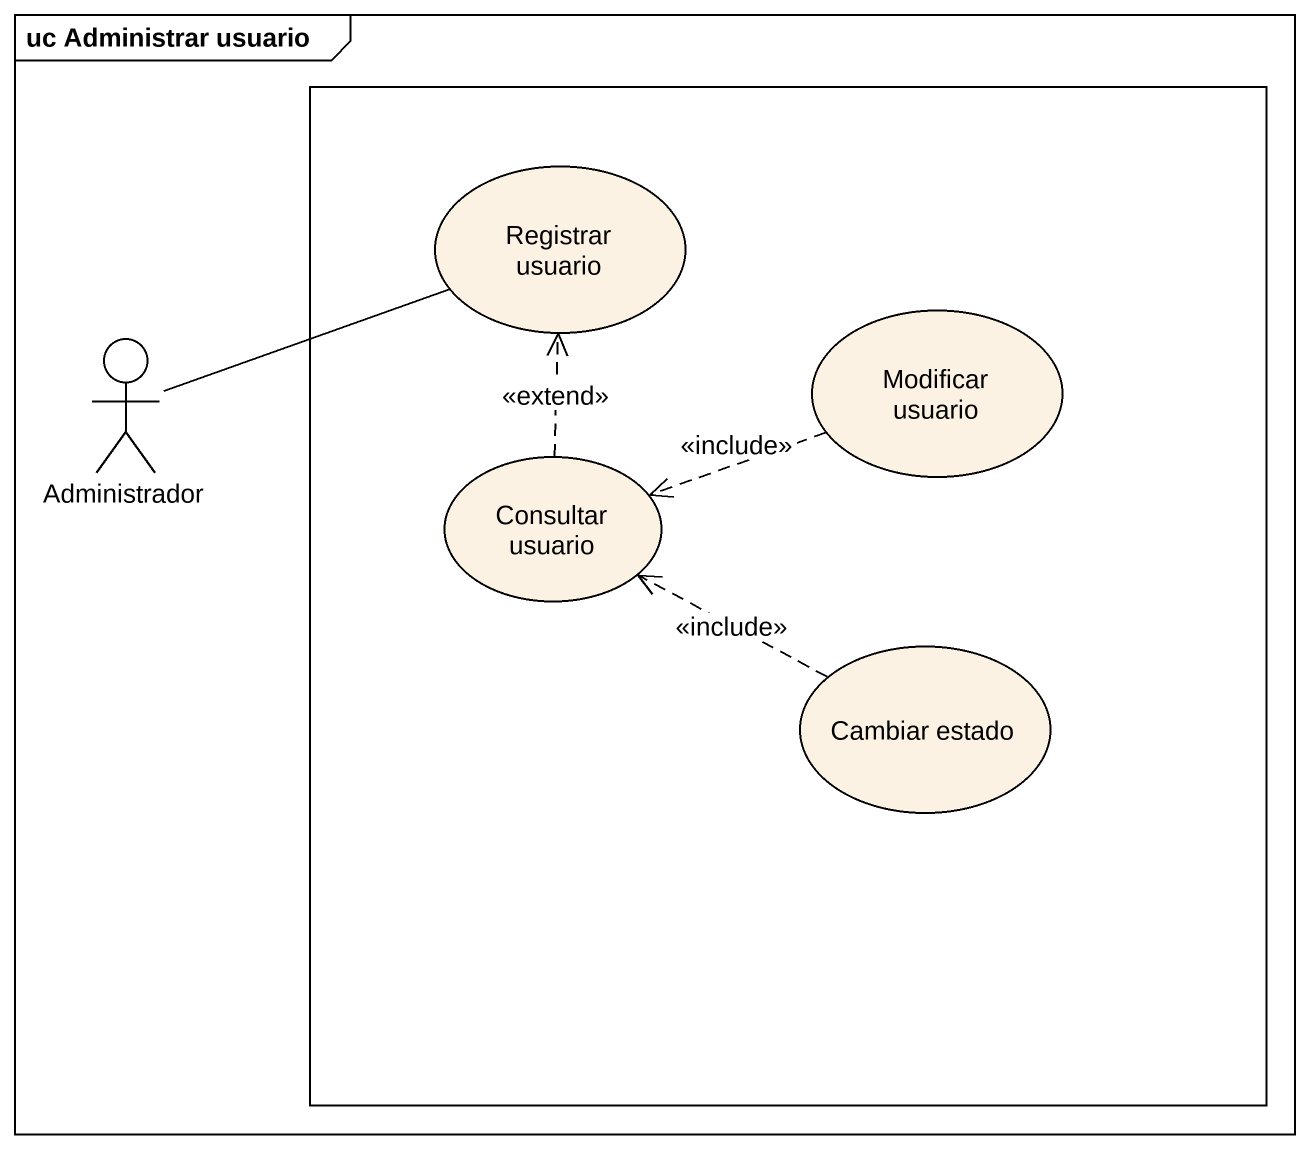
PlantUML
@startuml
mainframe uc Administrar usuario
rectangle " " as rectangle1 #FFFFFF {
  usecase "Registrar usuario" as Registrar_usuario
  usecase "Modificar usuario" as Modificar_usuario
  usecase "Consultar usuario" as Consultar_usuario
  usecase "Cambiar estado" as Cambiar_estado
}
actor Administrador
Administrador -right- Registrar_usuario
Modificar_usuario .left.> Consultar_usuario : <<include>>
Consultar_usuario .up.> Registrar_usuario : <<extend>>
Cambiar_estado .left.> Consultar_usuario : <<include>>
@enduml
